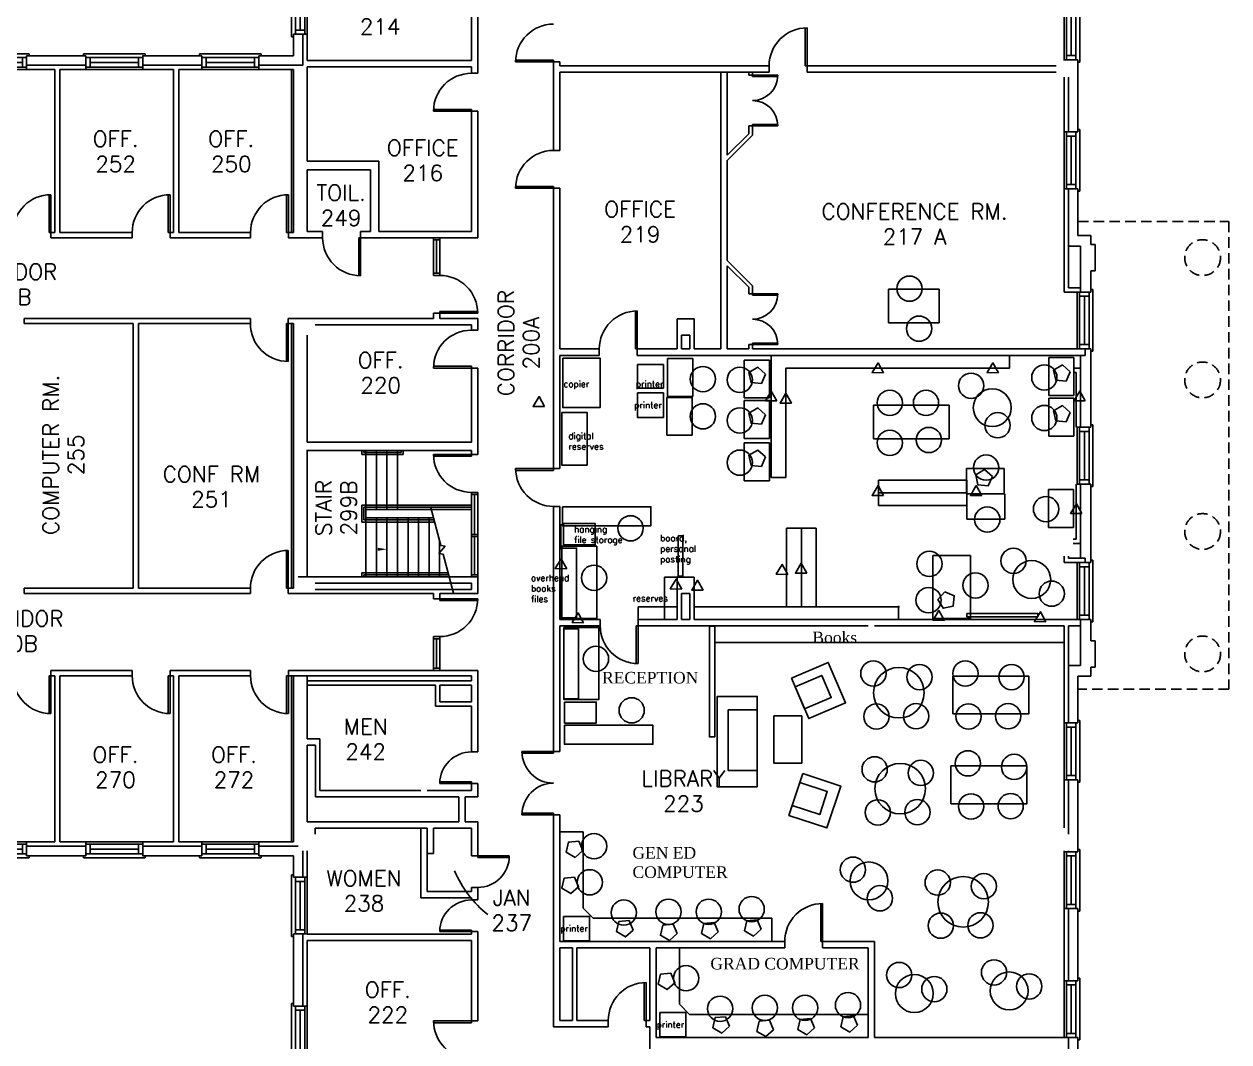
# Model space of a CAD drawing. Extents: x 481 to 2778, y 95 to 2621.
# Drawn here: x 1634 to 2778, y 801 to 1768 of the extents above; entities that cross this region are included whole.
import ezdxf
from ezdxf.enums import TextEntityAlignment as Align

# ---------------------------------------------------------------- set-up
doc = ezdxf.new("R2010")
doc.units = 0
doc.header["$LTSCALE"] = 40
doc.header["$MEASUREMENT"] = 0
doc.linetypes.add('HIDDEN', pattern=[0.375, 0.25, -0.125])
doc.layers.get('0').update_dxf_attribs({"linetype": 'CONTINUOUS'})
for name, color, linetype in [('A-AREA-IDEN', 3, 'CONTINUOUS'), ('A-CONC', 5, 'HIDDEN'), ('A-DOOR', 7, 'CONTINUOUS'), ('A-FLOR-STRS', 7, 'CONTINUOUS'), ('A-GLAZ', 5, 'CONTINUOUS'), ('A-STRS-RAIL', 7, 'CONTINUOUS'), ('A-WALL', 5, 'CONTINUOUS')]:
    doc.layers.add(name, color=color, linetype=linetype)
doc.styles.add('SIMPLEX', font='simplex', dxfattribs={"height": 23})

# ---------------------------------------------------------------- blocks, each defined once
blk = doc.blocks.new('Q')
at = {"layer": 'A-STRS-RAIL', "style": 'SIMPLEX'}
for tag, p in [('ROOM', (2.01, 4.02)), ('NUMBER', (2.01, -15.09))]:
    blk.add_attdef(tag, text='', height=12, dxfattribs=at).set_placement(p, align=Align.CENTER)
blk = doc.blocks.new('WDO')
at = {"layer": 'A-GLAZ'}
for p, q in [((2681.4, 408.1), (2681.4, 462.1)), ((2683.6, 408.1), (2683.6, 462.1)), ((2683.6, 458.1), (2692.6, 458.1)), ((2688.1, 412.1), (2688.1, 458.1)), ((2692.6, 408.1), (2692.6, 462.1)), ((2696.3, 464.4), (2694.4, 464.4)), ((2696.3, 405.8), (2696.3, 464.4)), ((2683.6, 412.1), (2692.6, 412.1)), ((2694.4, 405.8), (2696.3, 405.8))]:
    blk.add_line(p, q, dxfattribs=at)
at = {"layer": 'A-WALL'}
for p, q in [((2681.4, 462.1), (2694.4, 462.1)), ((2681.4, 408.1), (2694.4, 408.1))]:
    blk.add_line(p, q, dxfattribs=at)
blk = doc.blocks.new('AD03A', base_point=(6.133, 5.024))
for p, q in [((6.133, 6.024), (6.133, 5.024)), ((6.182, 5.024), (6.182, 6.022)), ((6.133, 5.024), (6.182, 5.024))]:
    blk.add_line(p, q)
blk.add_arc((6.133, 5.024), 1, 0, 90)
blk = doc.blocks.new('AD05A', base_point=(203.035, 424.492))
for p, q in [((203.035, 424.492), (203.084, 424.492)), ((203.035, 424.492), (203.035, 423.492)), ((203.084, 423.493), (203.084, 424.492))]:
    blk.add_line(p, q)
blk.add_arc((203.035, 424.492), 1, 270, 0)
blk = doc.blocks.new('AD04A', base_point=(489.664, 570.31))
for p, q in [((488.664, 571.31), (488.664, 570.31)), ((488.713, 570.31), (488.713, 571.309)), ((490.616, 570.31), (490.616, 571.309)), ((490.664, 571.31), (490.664, 570.31)), ((488.664, 570.31), (488.713, 570.31)), ((490.664, 570.31), (490.616, 570.31))]:
    blk.add_line(p, q)
for centre, start, end in [((488.664, 570.31), 0, 90), ((490.664, 570.31), 90, 180)]:
    blk.add_arc(centre, 1, start, end)
blk = doc.blocks.new('AD081', base_point=(976.415, 314.205))
for p, q in [((976.353, 314.849), (976.314, 314.205)), ((976.353, 314.849), (976.477, 313.561)), ((975.415, 314.205), (976.314, 314.205)), ((976.477, 313.561), (976.516, 314.205)), ((976.516, 314.205), (977.415, 314.205))]:
    blk.add_line(p, q)

msp = doc.modelspace()

# ---------------------------------------------------------------- linework, layer by layer
for p, q in [((2569.5, 1441.2), (2569.5, 1453.2)), ((2357.1, 1337.3), (2343.1, 1337.3)), ((2445, 1334.7), (2445, 1310.7)), ((2529, 1334.7), (2529, 1310.7)), ((2385.8, 1289.3), (2357.8, 1289.3)), ((2241.9, 1242.6), (2254.7, 1242.6)), ((2216.7, 1214.5), (2216.7, 1202.5)), ((2464.2, 1215.3), (2464.2, 1203.3)), ((2142.4, 1000.6), (2164.4, 1000.6)), ((2164.4, 928), (2174, 918.5)), ((2343.9, 918.5), (2343.9, 896.5)), ((2255.9, 836.8), (2265.5, 827.2))]:
    msp.add_line(p, q)
for points in [[(2145.1, 1450.7), (2180.6, 1450.7), (2180.6, 1403.7), (2145.1, 1403.7)], [(2216.1, 1444.5), (2240.8, 1444.5), (2240.8, 1422.2), (2216.1, 1422.2)], [(2337.7, 1435.5), (2330.4, 1442), (2321.9, 1437), (2324.1, 1427.4), (2333.8, 1426.5)], [(2449.8, 1436.7), (2444.6, 1446.2), (2439, 1436.9)], [(2559, 1436.7), (2553.8, 1446.2), (2548.2, 1436.9)], [(2627.1, 1437.8), (2619.7, 1444.3), (2611.3, 1439.3), (2613.4, 1429.7), (2623.2, 1428.8)], [(2348.5, 1410), (2343.2, 1419.4), (2337.7, 1410.2)], [(2641.5, 1410), (2636.2, 1419.4), (2630.7, 1410.2)], [(2127.9, 1404.7), (2122.6, 1414.1), (2117, 1404.8)], [(2216.1, 1417.6), (2240.8, 1417.6), (2240.8, 1394.4), (2216.1, 1394.4)], [(2362.4, 1407.8), (2357.2, 1417.3), (2351.6, 1408)], [(2144.4, 1399.1), (2168.3, 1399.1), (2168.3, 1349), (2144.4, 1349)], [(2337.7, 1396.9), (2330.4, 1403.4), (2321.9, 1398.4), (2324.1, 1388.9), (2333.8, 1387.9)], [(2627.1, 1399.2), (2619.7, 1405.7), (2611.3, 1400.7), (2613.4, 1391.2), (2623.2, 1390.2)], [(2337.7, 1356.8), (2330.4, 1363.3), (2321.9, 1358.4), (2324.1, 1348.8), (2333.8, 1347.8)], [(2553.2, 1338.4), (2545.9, 1344.9), (2537.4, 1339.9), (2539.5, 1330.4), (2549.3, 1329.4)], [(2449.8, 1320.1), (2444.6, 1329.6), (2439, 1320.3)], [(2543.2, 1320.1), (2537.9, 1329.6), (2532.4, 1320.3)], [(2144.9, 1309.5), (2228.9, 1309.5), (2228.9, 1291.5), (2144.9, 1291.5)], [(2638.3, 1303), (2633, 1312.4), (2627.5, 1303.2)], [(2145.9, 1293.5), (2176, 1293.5), (2176, 1273.4), (2145.9, 1273.4)], [(2254.7, 1281.9), (2259.3, 1281.9), (2259.3, 1243.4), (2254.7, 1243.4)], [(2144.4, 1271.9), (2177.5, 1271.9), (2177.5, 1203.3), (2144.4, 1203.3)], [(2144.4, 1270.3), (2158.3, 1270.3), (2158.3, 1204), (2144.4, 1204)], [(2148.9, 1250.6), (2143.7, 1260), (2138.1, 1250.8)], [(2358.9, 1245.2), (2353.6, 1254.7), (2348, 1245.4)], [(2376.9, 1246.3), (2371.7, 1255.8), (2366.1, 1246.5)], [(2258.2, 1231.3), (2252.9, 1240.8), (2247.3, 1231.5)], [(2278.5, 1230.3), (2273.2, 1239.7), (2267.7, 1230.4)], [(2508, 1228.8), (2501.5, 1221.5), (2506.5, 1213), (2516, 1215.1), (2517, 1224.9)], [(2165, 1199.2), (2159.7, 1208.7), (2154.2, 1199.4)], [(2507.7, 1201.4), (2502.5, 1210.8), (2496.9, 1201.6)], [(2529.1, 1208.1), (2596.4, 1208.1), (2596.4, 1204.8), (2529.1, 1204.8)], [(2604, 1200.3), (2598.8, 1209.8), (2593.2, 1200.5)], [(2146.2, 1194.9), (2179.4, 1194.9), (2179.4, 1126.3), (2146.2, 1126.3)], [(2146.2, 1193.4), (2160.1, 1193.4), (2160.1, 1127.1), (2146.2, 1127.1)], [(2284.5, 1196.2), (2289.6, 1196.2), (2289.6, 1090.9), (2284.5, 1090.9)], [(2362.4, 1146.7), (2378.8, 1108.3), (2413.8, 1123.2), (2397.3, 1161.6)], [(2365.9, 1138.5), (2374.9, 1117.4), (2400.2, 1128.2), (2391.2, 1149.3)], [(2515.7, 1112.6), (2587.7, 1112.6), (2587.7, 1148.6), (2515.7, 1148.6)], [(2146.9, 1123.9), (2177, 1123.9), (2177, 1103.9), (2146.9, 1103.9)], [(2329.9, 1043.3), (2329.9, 1129.3), (2291.9, 1129.3), (2291.9, 1043.3)], [(2329.9, 1058.9), (2329.9, 1116.7), (2302.4, 1116.7), (2302.4, 1058.9)], [(2345.7, 1110.8), (2372.1, 1110.8), (2372.1, 1065.8), (2345.7, 1065.8)], [(2146.8, 1101.9), (2230.8, 1101.9), (2230.8, 1083.9), (2146.8, 1083.9)], [(2373.1, 1056), (2360, 1016.3), (2396.1, 1004.4), (2409.2, 1044.1)], [(2513.9, 1027.2), (2585.9, 1027.2), (2585.9, 1063.2), (2513.9, 1063.2)], [(2370.3, 1047.5), (2363.1, 1025.7), (2389.2, 1017.1), (2396.4, 1038.9)], [(2164.3, 982.8), (2157, 976.3), (2148.5, 981.3), (2150.6, 990.9), (2160.4, 991.8)], [(2160.2, 948.5), (2152.8, 942), (2144.4, 947), (2146.5, 956.6), (2156.3, 957.5)], [(2145.9, 920.3), (2170.6, 920.3), (2170.6, 897.2), (2145.9, 897.2)], [(2212.1, 907.3), (2204.8, 900.8), (2196.3, 905.8), (2198.4, 915.3), (2208.2, 916.3)], [(2333.7, 908.1), (2326.3, 901.6), (2317.9, 906.6), (2320, 916.2), (2329.7, 917.1)], [(2253.8, 903.9), (2246.4, 897.4), (2238, 902.4), (2240.1, 911.9), (2249.9, 912.9)], [(2292.9, 905.6), (2285.5, 899.1), (2277.1, 904.1), (2279.2, 913.6), (2288.9, 914.6)], [(2251.7, 857.3), (2244.3, 850.8), (2235.9, 855.8), (2238, 865.3), (2247.8, 866.3)], [(2237.4, 829.1), (2262.1, 829.1), (2262.1, 806), (2237.4, 806)], [(2303.6, 816), (2296.3, 809.5), (2287.8, 814.5), (2289.9, 824.1), (2299.7, 825)], [(2425.2, 816.9), (2417.8, 810.4), (2409.4, 815.4), (2411.5, 824.9), (2421.2, 825.9)], [(2345.3, 812.6), (2337.9, 806.1), (2329.5, 811.1), (2331.6, 820.7), (2341.4, 821.6)], [(2384.4, 814.3), (2377, 807.8), (2368.6, 812.8), (2370.7, 822.4), (2380.4, 823.3)]]:
    msp.add_lwpolyline(points, close=True)
for centre, radius in [((2474.5, 1516.7), 12), ((2483.6, 1478.7), 12), ((2278.3, 1430.8), 12), ((2313.3, 1430), 12), ((2602.6, 1432.3), 12), ((2533, 1424.5), 12), ((2455.8, 1408.2), 12), ((2490.2, 1408.2), 12), ((2553.1, 1403.6), 18), ((2278.3, 1395.4), 12), ((2313.3, 1391.5), 12), ((2558.2, 1386.9), 12), ((2602.6, 1393.8), 12), ((2492.9, 1372.9), 12), ((2455.8, 1370.2), 12), ((2313.3, 1351.4), 12), ((2547.3, 1346.7), 12), ((2604.2, 1307.3), 12), ((2548.4, 1297.4), 12), ((2209.6, 1289), 12), ((2493.4, 1255.2), 12), ((2573.3, 1258.1), 12), ((2174.9, 1242), 12), ((2590.6, 1240.4), 18), ((2537.2, 1234.8), 12), ((2609.6, 1226.9), 12), ((2492.6, 1220.7), 12), ((2176.7, 1165), 12), ((2440.2, 1151.1), 12), ((2464.4, 1132.8), 24), ((2484, 1147.7), 12), ((2527.6, 1151.1), 12), ((2571.4, 1147.7), 12), ((2210.6, 1116.1), 12), ((2443.1, 1110.2), 12), ((2480.8, 1110.5), 12), ((2530.6, 1110.2), 12), ((2568.2, 1110.5), 12), ((2530, 1065.7), 12), ((2441.4, 1060), 12), ((2465.7, 1041.7), 24), ((2485.2, 1056.6), 12), ((2573.9, 1062.3), 12), ((2444.4, 1019.1), 12), ((2482, 1019.4), 12), ((2533, 1024.8), 12), ((2570.6, 1025.1), 12), ((2174.9, 987), 12), ((2420.8, 964.7), 12), ((2170.8, 952.7), 12), ((2436, 954), 18), ((2501.3, 952.4), 12), ((2525.5, 934.1), 24), ((2545.1, 949), 12), ((2324.6, 927.2), 12), ((2446.4, 937.5), 12), ((2203.1, 923.9), 12), ((2245.6, 924.7), 12), ((2283.8, 924.7), 12), ((2504.2, 911.5), 12), ((2541.9, 911.8), 12), ((2262.3, 861.5), 12), ((2464.7, 864.6), 12), ((2554.8, 867.1), 12), ((2479.1, 847), 18), ((2498.1, 851.2), 12), ((2569.2, 849.5), 18), ((2588.2, 853.8), 12), ((2416.1, 836), 12), ((2294.6, 832.6), 12), ((2337.1, 833.4), 12), ((2375.3, 833.4), 12)]:
    msp.add_circle(centre, radius)
at = {"layer": 'A-AREA-IDEN'}
msp.add_arc((2140.1, 1005.1), 106.2, 202.9762, 231.5169, dxfattribs=at)
at = {"layer": 'A-CONC', "linetype": 'HIDDEN'}
for p, q in [((2634.4, 1580.5), (2777.9, 1580.5)), ((2777.9, 1580.5), (2777.9, 1136.3)), ((2777.9, 1136.3), (2634.4, 1136.3))]:
    msp.add_line(p, q, dxfattribs=at)
for centre in [(2752.9, 1546.2), (2752.9, 1430), (2752.9, 1286), (2752.9, 1169.7)]:
    msp.add_circle(centre, 17, dxfattribs=at)
at = {"layer": 'A-DOOR', "color": 7}
for p, q in [((2022.4, 1529.3), (2022.4, 1565)), ((2028.4, 1529.3), (2028.4, 1565)), ((2022.4, 1186.1), (2022.4, 1154)), ((2028.4, 1186.1), (2028.4, 1154))]:
    msp.add_line(p, q, dxfattribs=at)
at = {"layer": 'A-DOOR'}
for p, q in [((2022.4, 1563), (2028.4, 1563)), ((2025.4, 1531.3), (2025.4, 1563)), ((2028.4, 1531.3), (2022.4, 1531.3)), ((2028.4, 1529.3), (2022.4, 1529.3)), ((2058.4, 1323.2), (2058.4, 1243)), ((2058.4, 1323.2), (2064.4, 1323.2)), ((2058.4, 1321.2), (2064.4, 1321.2)), ((2061.4, 1321.2), (2061.4, 1283.1)), ((2064.4, 1323.2), (2064.4, 1243)), ((2058.4, 1283.1), (2064.4, 1283.1)), ((2058.4, 1281.1), (2064.4, 1281.1)), ((2061.4, 1281.1), (2061.4, 1244.9)), ((2058.4, 1244.9), (2064.4, 1244.9)), ((2028.4, 1186.1), (2022.4, 1186.1)), ((2028.4, 1184.1), (2022.4, 1184.1)), ((2025.4, 1184.1), (2025.4, 1156)), ((2022.4, 1156), (2028.4, 1156))]:
    msp.add_line(p, q, dxfattribs=at)
at = {"layer": 'A-FLOR-STRS'}
for p, q in [((1958.2, 1363), (1958.2, 1243)), ((1968.2, 1363), (1968.2, 1307)), ((1978.2, 1363), (1978.2, 1307)), ((1988.2, 1363), (1988.2, 1307)), ((1968.2, 1299), (1968.2, 1243)), ((1978.2, 1299), (1978.2, 1243)), ((1988.2, 1299), (1988.2, 1243)), ((1998.2, 1299), (1998.2, 1243)), ((2008.2, 1299), (2008.2, 1243)), ((2018.2, 1299), (2018.2, 1243)), ((2028.2, 1276.4), (2028.2, 1243))]:
    msp.add_line(p, q, dxfattribs=at)
msp.add_solid([(1969.3, 1270.6), (1969.3, 1267.6), (1978.3, 1269.1)], dxfattribs=at)
at = {"layer": 'A-STRS-RAIL'}
for p, q in [((1954.2, 1363), (1954.2, 1359.1)), ((1956.2, 1363), (1956.2, 1361.1)), ((1991.7, 1363), (1991.7, 1361.1)), ((1993.7, 1363), (1993.7, 1359.1)), ((1993.7, 1359.1), (1954.2, 1359.1)), ((1991.7, 1361.1), (1956.2, 1361.1)), ((2058.4, 1311), (1954.2, 1311)), ((1954.2, 1311), (1954.2, 1295)), ((2058.4, 1309), (1956.2, 1309)), ((1956.2, 1309), (1956.2, 1297)), ((2058.4, 1307), (1958.2, 1307)), ((2023.2, 1295), (1954.2, 1295)), ((2022.7, 1297), (1956.2, 1297)), ((2022.2, 1299), (1958.2, 1299)), ((2036.1, 1246.8), (1954.2, 1246.8)), ((1954.2, 1246.8), (1954.2, 1243)), ((2036.7, 1244.8), (1956.2, 1244.8)), ((1956.2, 1244.8), (1956.2, 1243))]:
    msp.add_line(p, q, dxfattribs=at)
at = {"layer": 'A-WALL'}
for p, q in [((2058.4, 1733.5), (2058.4, 1802.6)), ((2064.4, 1721.3), (2064.4, 1802.6)), ((1889.4, 1738), (1889.4, 1758.4)), ((1898.4, 1729), (1898.4, 1758.4)), ((1902.4, 1733.5), (1902.4, 1758.4)), ((1692.1, 1738), (1635.9, 1738)), ((1692.1, 1729), (1635.9, 1729)), ((1802.4, 1738), (1746.1, 1738)), ((1802.4, 1729), (1746.1, 1729)), ((1889.4, 1738), (1856.4, 1738)), ((1898.4, 1729), (1856.4, 1729)), ((1902.4, 1733.5), (2058.4, 1733.5)), ((2136.4, 1648.1), (2136.4, 1732.1)), ((2136.4, 1732.1), (2142.4, 1732.1)), ((2142.4, 1728.5), (2142.4, 1732.1)), ((2341.2, 1728.5), (2142.4, 1728.5)), ((2341.2, 1728.5), (2341.2, 1722.5)), ((2613.9, 1728.5), (2377.2, 1728.5)), ((2377.2, 1728.5), (2377.2, 1722.5)), ((2621.4, 1733.5), (2621.4, 1734.2)), ((2625.4, 1733.5), (2625.4, 1734.2)), ((2634.4, 1665.7), (2634.4, 1734.2)), ((1662.6, 1725), (1635.9, 1725)), ((1662.6, 1725), (1662.6, 1570)), ((1667.6, 1725), (1667.6, 1570)), ((1692.1, 1725), (1667.6, 1725)), ((1775.4, 1725), (1746.7, 1725)), ((1775.4, 1725), (1775.4, 1570)), ((1780.4, 1725), (1780.4, 1570)), ((1802.4, 1725), (1780.4, 1725)), ((1889.4, 1725), (1856.4, 1725)), ((1887.4, 1570), (1887.4, 1725)), ((1889.4, 1570), (1889.4, 1725)), ((1902.4, 1727.5), (2058.4, 1727.5)), ((1902.4, 1637.7), (1902.4, 1727.5)), ((2058.4, 1721.3), (2058.4, 1727.5)), ((2058.4, 1721.3), (2064.4, 1721.3)), ((2142.4, 1648.1), (2142.4, 1722.5)), ((2341.2, 1722.5), (2142.4, 1722.5)), ((2295.4, 1459.5), (2295.4, 1722.5)), ((2301.4, 1643.4), (2301.4, 1722.5)), ((2321.9, 1722.5), (2301.4, 1722.5)), ((2321.9, 1719.4), (2321.9, 1722.5)), ((2325.4, 1719.4), (2321.9, 1719.4)), ((2341.2, 1722.5), (2325.4, 1722.5)), ((2325.4, 1719.4), (2325.4, 1722.5)), ((2613.9, 1722.5), (2377.2, 1722.5)), ((2621.4, 1665.7), (2621.4, 1717.5)), ((2625.4, 1665.7), (2625.4, 1717.5)), ((2058.4, 1571), (2058.4, 1685.3)), ((2058.4, 1685.3), (2064.4, 1685.3)), ((2064.4, 1565), (2064.4, 1685.3)), ((2325.4, 1671.4), (2321.9, 1671.4)), ((2321.9, 1663.9), (2321.9, 1671.4)), ((2325.4, 1662.5), (2325.4, 1671.4)), ((2321.9, 1663.9), (2301.4, 1643.4)), ((2325.4, 1662.5), (2301.4, 1638.5)), ((2136.4, 1648.1), (2142.4, 1648.1)), ((1970.4, 1637.7), (1902.4, 1637.7)), ((1970.4, 1571), (1970.4, 1637.7)), ((2301.4, 1543.5), (2301.4, 1638.5)), ((1962.4, 1629.7), (1902.4, 1629.7)), ((1902.4, 1571), (1902.4, 1629.7)), ((1962.4, 1571), (1962.4, 1629.7)), ((2136.4, 1345.8), (2136.4, 1612.1)), ((2136.4, 1612.1), (2142.4, 1612.1)), ((2142.4, 1459.5), (2142.4, 1612.1)), ((2621.4, 1513.5), (2621.4, 1611.7)), ((2625.4, 1517.5), (2625.4, 1611.7)), ((2634.4, 1567.2), (2634.4, 1611.7)), ((1662.6, 1570), (1659, 1570)), ((1659, 1570), (1659, 1565)), ((1736.2, 1570), (1667.6, 1570)), ((1736.2, 1570), (1736.2, 1565)), ((1775.4, 1570), (1772.2, 1570)), ((1772.2, 1570), (1772.2, 1565)), ((1848.6, 1570), (1780.4, 1570)), ((1848.6, 1570), (1848.6, 1565)), ((1889.4, 1570), (1884.6, 1570)), ((1884.6, 1570), (1884.6, 1565)), ((1902.4, 1571), (1917.1, 1571)), ((1917.1, 1565), (1917.1, 1571)), ((1953.1, 1565), (1953.1, 1571)), ((1953.1, 1571), (1962.4, 1571)), ((1970.4, 1571), (2058.4, 1571)), ((1736.2, 1565), (1659, 1565)), ((1848.6, 1565), (1772.2, 1565)), ((1889.4, 1565), (1884.6, 1565)), ((1889.4, 1565), (1917.1, 1565)), ((1953.1, 1565), (2064.4, 1565)), ((2625.4, 1557.2), (2636.9, 1557.2)), ((2634.4, 1567.2), (2646.9, 1567.2)), ((2636.9, 1513.5), (2636.9, 1557.2)), ((2646.9, 1558.7), (2646.9, 1567.2)), ((2646.9, 1558.7), (2650.9, 1558.7)), ((2650.9, 1533.7), (2650.9, 1558.7)), ((2325.4, 1519.5), (2301.4, 1543.5)), ((2321.9, 1518), (2301.4, 1538.5)), ((2301.4, 1459.5), (2301.4, 1538.5)), ((2646.9, 1513.5), (2646.9, 1533.7)), ((2646.9, 1533.7), (2650.9, 1533.7)), ((2321.9, 1511.7), (2321.9, 1518)), ((2325.4, 1511.7), (2321.9, 1511.7)), ((2325.4, 1511.7), (2325.4, 1519.5)), ((2454.6, 1516.2), (2454.6, 1484.2)), ((2454.6, 1516.2), (2502.6, 1516.2)), ((2502.6, 1516.2), (2502.6, 1484.2)), ((2633.9, 1513.5), (2621.4, 1513.5)), ((2636.9, 1517.5), (2625.4, 1517.5)), ((1633.5, 1488.5), (1848.5, 1488.5)), ((1633.5, 1483.5), (1633.5, 1488.5)), ((1848.5, 1483.5), (1848.5, 1488.5)), ((1884.5, 1488.5), (2022.4, 1488.5)), ((1884.5, 1483.5), (1884.5, 1488.5)), ((2028.4, 1493.3), (2022.4, 1493.3)), ((2022.4, 1488.5), (2022.4, 1493.3)), ((2028.4, 1488.5), (2028.4, 1493.3)), ((2028.4, 1488.5), (2064.4, 1488.5)), ((2064.4, 1477.3), (2064.4, 1488.5)), ((2253.9, 1488.1), (2253.9, 1459.5)), ((2253.9, 1488.1), (2269.9, 1488.1)), ((2269.9, 1459.5), (2269.9, 1488.1)), ((1633.5, 1483.5), (1737.1, 1483.5)), ((1737.1, 1232), (1737.1, 1483.5)), ((1742.1, 1232), (1742.1, 1483.5)), ((1742.1, 1483.5), (1848.5, 1483.5)), ((1884.5, 1483.5), (1889.4, 1483.5)), ((1887.4, 1232), (1887.4, 1483.5)), ((1889.4, 1232), (1889.4, 1483.5)), ((1909.9, 1482.5), (2058.4, 1482.5)), ((2058.4, 1477.3), (2058.4, 1482.5)), ((2058.4, 1477.3), (2064.4, 1477.3)), ((2454.6, 1484.2), (2502.6, 1484.2)), ((1902.4, 1371), (1902.4, 1472.5)), ((2257.9, 1472.5), (2257.9, 1459.5)), ((2257.9, 1472.5), (2265.9, 1472.5)), ((2265.9, 1459.5), (2265.9, 1472.5)), ((2179.9, 1459.5), (2142.4, 1459.5)), ((2179.9, 1459.5), (2179.9, 1453.2)), ((2253.9, 1459.5), (2215.9, 1459.5)), ((2215.9, 1459.5), (2215.9, 1453.2)), ((2265.9, 1459.5), (2257.9, 1459.5)), ((2295.4, 1459.5), (2269.9, 1459.5)), ((2321.9, 1459.5), (2301.4, 1459.5)), ((2325.4, 1463.7), (2321.9, 1463.7)), ((2321.9, 1459.5), (2321.9, 1463.7)), ((2325.4, 1459.5), (2325.4, 1463.7)), ((2646.9, 1459.5), (2325.4, 1459.5)), ((2641.3, 1459.5), (2641.3, 1453.2)), ((2646.9, 1385), (2646.9, 1459.5)), ((2142.4, 1345.8), (2142.4, 1453.2)), ((2179.9, 1453.2), (2142.4, 1453.2)), ((2641.3, 1453.2), (2215.9, 1453.2)), ((2244.8, 1450.4), (2244.8, 1414.4)), ((2244.8, 1450.4), (2268.8, 1450.4)), ((2268.8, 1450.4), (2268.8, 1414.4)), ((2317.4, 1448.9), (2317.4, 1412.9)), ((2317.4, 1448.9), (2317.4, 1412.9)), ((2317.4, 1448.9), (2341.4, 1448.9)), ((2341.4, 1448.9), (2341.4, 1412.9)), ((2343.1, 1337.3), (2343.1, 1453.2)), ((2606.7, 1451.2), (2606.7, 1415.2)), ((2606.7, 1451.2), (2606.7, 1415.2)), ((2630.7, 1451.2), (2606.7, 1451.2)), ((2630.7, 1451.2), (2630.7, 1415.2)), ((2636.9, 1385), (2636.9, 1453.2)), ((2058.4, 1371), (2058.4, 1441.3)), ((2058.4, 1441.3), (2064.4, 1441.3)), ((2064.4, 1371), (2064.4, 1441.3)), ((2569.5, 1441.2), (2357.1, 1441.2)), ((2357.1, 1337.3), (2357.1, 1441.2)), ((2630.1, 1441.2), (2636.9, 1441.2)), ((2630.1, 1437.2), (2632.9, 1437.2)), ((2632.9, 1385), (2632.9, 1437.2)), ((2244, 1413.4), (2268, 1413.4)), ((2244, 1413.4), (2244, 1377.4)), ((2244.8, 1414.4), (2268.8, 1414.4)), ((2268, 1413.4), (2268, 1377.4)), ((2341.4, 1412.9), (2317.4, 1412.9)), ((2317.4, 1410.3), (2317.4, 1374.3)), ((2341.4, 1410.3), (2317.4, 1410.3)), ((2341.4, 1410.3), (2341.4, 1374.3)), ((2630.7, 1415.2), (2606.7, 1415.2)), ((2630.7, 1412.6), (2606.7, 1412.6)), ((2606.7, 1412.6), (2606.7, 1376.6)), ((2630.7, 1412.6), (2630.7, 1376.6)), ((2440.3, 1406), (2512.3, 1406)), ((2440.3, 1406), (2440.3, 1374)), ((2512.3, 1406), (2512.3, 1374)), ((2268, 1377.4), (2244, 1377.4)), ((2341.4, 1374.3), (2317.4, 1374.3)), ((2440.3, 1374), (2512.3, 1374)), ((2630.7, 1376.6), (2606.7, 1376.6)), ((1901.9, 1363), (2058.4, 1363)), ((1902.4, 1371), (2058.4, 1371)), ((1902.4, 1243), (1902.4, 1363)), ((2058.4, 1363), (2058.4, 1359.2)), ((2064.4, 1371), (2064.4, 1359.2)), ((2341.4, 1370.2), (2317.4, 1370.2)), ((2317.4, 1370.2), (2317.4, 1334.2)), ((2341.4, 1370.2), (2341.4, 1334.2)), ((2058.4, 1359.2), (2064.4, 1359.2)), ((2136.4, 1345.8), (2142.4, 1345.8)), ((2564.5, 1345.8), (2528.5, 1345.8)), ((2528.5, 1321.8), (2528.5, 1345.8)), ((2564.5, 1321.8), (2564.5, 1345.8)), ((2341.4, 1334.2), (2317.4, 1334.2)), ((2445, 1334.7), (2529, 1334.7)), ((2632.9, 1278.7), (2632.9, 1331)), ((2636.9, 1260.5), (2636.9, 1331)), ((2646.9, 1256.5), (2646.9, 1331)), ((2445, 1322.7), (2529, 1322.7)), ((2564.5, 1321.8), (2528.5, 1321.8)), ((2565.1, 1321.8), (2529.1, 1321.8)), ((2529.1, 1321.8), (2529.1, 1297.8)), ((2565.1, 1321.8), (2565.1, 1297.8)), ((2606.4, 1325.9), (2606.4, 1289.9)), ((2630.4, 1325.9), (2606.4, 1325.9)), ((2630.4, 1325.9), (2630.4, 1289.9)), ((2136.4, 1076.9), (2136.4, 1309.8)), ((2136.4, 1309.8), (2142.4, 1309.8)), ((2142.4, 1202.5), (2142.4, 1309.8)), ((2445, 1310.7), (2529, 1310.7)), ((2565.1, 1297.8), (2529.1, 1297.8)), ((2143.4, 1292.8), (2143.4, 1268.8)), ((2357.8, 1214.5), (2357.8, 1289.3)), ((2371.8, 1214.5), (2371.8, 1289.3)), ((2385.8, 1214.5), (2385.8, 1289.3)), ((2630.4, 1289.9), (2606.4, 1289.9)), ((2630.1, 1278.7), (2632.9, 1278.7)), ((2630.1, 1274.7), (2636.9, 1274.7)), ((2496.6, 1263.2), (2496.6, 1203.2)), ((2532.6, 1263.2), (2496.6, 1263.2)), ((2532.6, 1263.2), (2532.6, 1203.2)), ((2621.4, 1256.5), (2621.4, 1262.7)), ((2625.4, 1260.5), (2625.4, 1262.7)), ((2641.3, 1260.5), (2625.4, 1260.5)), ((2641.3, 1256.5), (2641.3, 1260.5)), ((2633.9, 1256.5), (2621.4, 1256.5)), ((1893.9, 1243), (2064.4, 1243)), ((1909.9, 1237), (2058.4, 1237)), ((2058.4, 1237), (2058.4, 1231)), ((2064.4, 1243), (2064.4, 1227)), ((2143.2, 1243.2), (2143.2, 1203.2)), ((2241.9, 1242.6), (2241.9, 1202.5)), ((2253.9, 1242.6), (2253.9, 1202.5)), ((2253.9, 1242.6), (2269.9, 1242.6)), ((2269.9, 1202.5), (2269.9, 1242.6)), ((1633.5, 1232), (1737.1, 1232)), ((1633.5, 1232), (1633.5, 1227)), ((1633.5, 1227), (1848.5, 1227)), ((1742.1, 1232), (1848.5, 1232)), ((1848.5, 1232), (1848.5, 1227)), ((1884.5, 1232), (1889.4, 1232)), ((1884.5, 1232), (1884.5, 1227)), ((1884.5, 1227), (2022.4, 1227)), ((1909.9, 1231), (2058.4, 1231)), ((2022.4, 1227), (2022.4, 1222.1)), ((2028.4, 1227), (2064.4, 1227)), ((2028.4, 1227), (2028.4, 1222.1)), ((2257.9, 1227), (2257.9, 1202.5)), ((2257.9, 1227), (2265.9, 1227)), ((2265.9, 1202.5), (2265.9, 1227)), ((2028.4, 1222.1), (2022.4, 1222.1)), ((2253.9, 1214.5), (2216.7, 1214.5)), ((2464.9, 1214.5), (2269.9, 1214.5)), ((2180.7, 1202.5), (2142.4, 1202.5)), ((2173.2, 1203.2), (2143.2, 1203.2)), ((2180.7, 1196.5), (2180.7, 1202.5)), ((2253.9, 1202.5), (2216.7, 1202.5)), ((2216.7, 1196.5), (2216.7, 1202.5)), ((2265.9, 1202.5), (2257.9, 1202.5)), ((2633.9, 1202.5), (2269.9, 1202.5)), ((2532.6, 1203.2), (2496.6, 1203.2)), ((2636.9, 1202.5), (2636.9, 1158.7)), ((2646.9, 1202.5), (2646.9, 1182.2)), ((2142.4, 1076.9), (2142.4, 1196.5)), ((2180.7, 1196.5), (2142.4, 1196.5)), ((2435.4, 1196.5), (2216.7, 1196.5)), ((2621.4, 1196.5), (2441.4, 1196.5)), ((2621.4, 1196.5), (2621.4, 1104.2)), ((2625.4, 1196.5), (2625.4, 1104.2)), ((2636.9, 1196.5), (2625.4, 1196.5)), ((2621.4, 1180.5), (2289.6, 1180.5)), ((2646.9, 1182.2), (2650.9, 1182.2)), ((2650.9, 1182.2), (2650.9, 1157.2)), ((2625.4, 1158.7), (2636.9, 1158.7)), ((2646.9, 1157.2), (2646.9, 1148.7)), ((2646.9, 1157.2), (2650.9, 1157.2)), ((1736.2, 1154), (1659, 1154)), ((1659, 1149), (1659, 1154)), ((1662.6, 1149), (1659, 1149)), ((1662.6, 991), (1662.6, 1149)), ((1736.2, 1149), (1667.6, 1149)), ((1667.6, 991), (1667.6, 1149)), ((1736.2, 1149), (1736.2, 1154)), ((1848.6, 1154), (1772.2, 1154)), ((1772.2, 1149), (1772.2, 1154)), ((1775.4, 1149), (1772.2, 1149)), ((1775.4, 991), (1775.4, 1149)), ((1780.4, 991), (1780.4, 1149)), ((1848.6, 1149), (1780.4, 1149)), ((1848.6, 1149), (1848.6, 1154)), ((2064.5, 1154), (1884.6, 1154)), ((1884.6, 1149), (1884.6, 1154)), ((2058.4, 1149), (1884.6, 1149)), ((1887.4, 991), (1887.4, 1149)), ((1889.4, 991), (1889.4, 1149)), ((1902.4, 1089), (1902.4, 1149)), ((2058.4, 1149), (2058.4, 1144)), ((2064.4, 1154), (2064.4, 1076.6)), ((2634.4, 1148.7), (2646.9, 1148.7)), ((2634.4, 1148.7), (2634.4, 1104.2)), ((2058.4, 1144), (1902.4, 1144)), ((2024.4, 1140), (1902.4, 1140)), ((2024.4, 1140), (2024.4, 1120)), ((2028.4, 1140), (2028.4, 1124)), ((2058.4, 1140), (2028.4, 1140)), ((2058.4, 1140), (2058.4, 1124)), ((2058.4, 1124), (2028.4, 1124)), ((2058.4, 1120), (2024.4, 1120)), ((2058.4, 1120), (2058.4, 1076.6)), ((1914.4, 1089), (1902.4, 1089)), ((1914.4, 1040), (1914.4, 1089)), ((1902.4, 1010), (1902.4, 1083)), ((1910.4, 1083), (1902.4, 1083)), ((1910.4, 1034), (1910.4, 1083)), ((2058.4, 1076.6), (2064.4, 1076.6)), ((2136.4, 1076.9), (2142.4, 1076.9)), ((2058.4, 1046.6), (2058.4, 1040)), ((2058.4, 1046.6), (2064.4, 1046.6)), ((2064.4, 1046.6), (2064.4, 1034)), ((2621.4, 1050.2), (2621.4, 1004.5)), ((2625.4, 1050.2), (2625.4, 998.5)), ((2634.4, 1050.2), (2634.4, 981.7)), ((2046.4, 1034), (1910.4, 1034)), ((2010.4, 1040), (1914.4, 1040)), ((2058.4, 1040), (2016.4, 1040)), ((2046.4, 1034), (2046.4, 1010)), ((2052.4, 1034), (2052.4, 1010)), ((2064.4, 1034), (2052.4, 1034)), ((2046.4, 1010), (1902.4, 1010)), ((2064.4, 1010), (2052.4, 1010)), ((2064.4, 1010), (2064.4, 977.8)), ((2136.4, 815.5), (2136.4, 1016.9)), ((2136.4, 1016.9), (2142.4, 1016.9)), ((2142.4, 896.5), (2142.4, 1016.9)), ((2016.4, 1004), (1909.9, 1004)), ((1909.9, 998.5), (1909.9, 1004)), ((2010.4, 938), (2010.4, 1004)), ((2016.4, 944), (2016.4, 1004)), ((2058.4, 1004), (2022.4, 1004)), ((2022.4, 980), (2022.4, 1004)), ((2058.4, 1004), (2058.4, 977.8)), ((2164.4, 1000.6), (2164.4, 928)), ((1662.6, 991), (1635.9, 991)), ((1692.1, 987), (1635.9, 987)), ((1692.1, 991), (1667.6, 991)), ((1775.4, 991), (1746.1, 991)), ((1802.4, 987), (1746.1, 987)), ((1802.4, 991), (1780.4, 991)), ((1889.4, 991), (1856.4, 991)), ((1893.9, 987), (1856.4, 987)), ((1692.1, 978), (1635.9, 978)), ((1802.4, 978), (1746.1, 978)), ((1889.4, 978), (1856.4, 978)), ((1889.4, 978), (1889.4, 957.5)), ((1898.4, 982.5), (1898.4, 957.5)), ((1902.4, 982.5), (1902.4, 957.5)), ((2022.4, 980), (2016.4, 980)), ((2064.4, 977.8), (2058.4, 977.8)), ((2621.4, 982.5), (2621.4, 981.7)), ((2625.4, 982.5), (2625.4, 981.7)), ((2058.4, 944), (2016.4, 944)), ((2064.4, 947.8), (2058.4, 947.8)), ((2058.4, 947.8), (2058.4, 944)), ((2064.4, 947.8), (2064.4, 935.9)), ((2058.4, 938), (2010.4, 938)), ((2058.4, 938), (2058.4, 935.9)), ((2058.4, 935.9), (2064.4, 935.9)), ((2621.4, 927.7), (2621.4, 859.2)), ((2625.4, 927.7), (2625.4, 859.2)), ((2634.4, 927.7), (2634.4, 859.2)), ((2343.9, 918.5), (2174, 918.5)), ((2058.4, 905.9), (2058.4, 903.5)), ((2058.4, 905.9), (2064.4, 905.9)), ((2064.4, 905.9), (2064.4, 821.1)), ((1889.4, 903.5), (1889.4, 835)), ((1898.4, 903.5), (1898.4, 835)), ((1902.4, 903.5), (2058.4, 903.5)), ((1902.4, 897.5), (2058.4, 897.5)), ((1902.4, 897.5), (1902.4, 835)), ((2058.4, 897.5), (2058.4, 821.1)), ((2356, 896.5), (2142.4, 896.5)), ((2356, 896.5), (2356, 890.5)), ((2441.4, 896.5), (2392, 896.5)), ((2392, 896.5), (2392, 890.5)), ((2441.4, 896.5), (2441.4, 805.2)), ((2142.4, 821.5), (2142.4, 890.5)), ((2154.4, 890.5), (2142.4, 890.5)), ((2154.4, 890.5), (2154.4, 821.5)), ((2227.9, 890.5), (2158.4, 890.5)), ((2158.4, 890.5), (2158.4, 821.5)), ((2227.9, 890.5), (2227.9, 821.5)), ((2356, 890.5), (2233.9, 890.5)), ((2233.9, 890.5), (2233.9, 805.2)), ((2255.9, 890.5), (2255.9, 836.8)), ((2435.4, 890.5), (2392, 890.5)), ((2435.4, 890.5), (2435.4, 805.2)), ((2435.4, 827.2), (2265.5, 827.2)), ((2058.4, 821.1), (2064.4, 821.1)), ((2136.4, 815.5), (2188.4, 815.5)), ((2142.4, 821.5), (2154.4, 821.5)), ((2158.4, 821.5), (2188.4, 821.5)), ((2188.4, 821.5), (2188.4, 815.5)), ((2224.4, 821.5), (2227.9, 821.5)), ((2224.4, 821.5), (2224.4, 815.5)), ((2224.4, 815.5), (2227.9, 815.5)), ((2227.9, 815.5), (2227.9, 793.5)), ((2435.4, 805.2), (2233.9, 805.2)), ((2621.4, 805.2), (2441.4, 805.2)), ((2625.4, 805.2), (2625.4, 753.5)), ((2634.4, 805.2), (2634.4, 736.7))]:
    msp.add_line(p, q, dxfattribs=at)

# ---------------------------------------------------------------- block references
at = {"layer": 'A-AREA-IDEN', "xscale": 1.25, "yscale": 1.25, "zscale": 1.25}
for p, values in [((1969.2, 1777), {'ROOM': 'OFF.', 'NUMBER': '214'}), ((1718, 1646.5), {'ROOM': 'OFF.', 'NUMBER': '252'}), ((1827.8, 1646.5), {'ROOM': 'OFF.', 'NUMBER': '250'}), ((2009.7, 1638), {'ROOM': 'OFFICE', 'NUMBER': '216'}), ((1932.1, 1595.3), {'ROOM': 'TOIL.', 'NUMBER': '249'}), ((2216.1, 1579.7), {'ROOM': 'OFFICE', 'NUMBER': '219'}), ((2476.8, 1577.5), {'ROOM': 'CONFERENCE RM.', 'NUMBER': '217 A'}), ((1612.1, 1520.2), {'ROOM': 'CORRIDOR', 'NUMBER': '200B'}), ((1969.7, 1436.2), {'ROOM': 'OFF.', 'NUMBER': '220'}), ((1809, 1327.9), {'ROOM': 'CONF RM', 'NUMBER': '251'}), ((1618, 1190.8), {'ROOM': 'CORRIDOR', 'NUMBER': '200B'}), ((1955.5, 1088.1), {'ROOM': 'MEN', 'NUMBER': '242'}), ((1717.8, 1061.4), {'ROOM': 'OFF.', 'NUMBER': '270'}), ((1830.4, 1061.4), {'ROOM': 'OFF.', 'NUMBER': '272'}), ((2257.3, 1038.8), {'ROOM': 'LIBRARY', 'NUMBER': '223'}), ((1953.9, 944), {'ROOM': 'WOMEN', 'NUMBER': '238'}), ((2094.2, 925.5), {'ROOM': 'JAN', 'NUMBER': '237'}), ((1976.5, 838.1), {'ROOM': 'OFF.', 'NUMBER': '222'})]:
    msp.add_blockref('Q', p, dxfattribs=at).add_auto_attribs(values)
at = {"layer": 'A-AREA-IDEN', "xscale": 1.25, "yscale": 1.25, "zscale": 1.25, "rotation": 90}
for p, values in [((2103.8, 1462.5), {'ROOM': 'CORRIDOR', 'NUMBER': '200A'}), ((1671.4, 1356.3), {'ROOM': 'COMPUTER RM.', 'NUMBER': '255'}), ((1930.5, 1305.8), {'ROOM': 'STAIR', 'NUMBER': '299B'})]:
    msp.add_blockref('Q', p, dxfattribs=at).add_auto_attribs(values)
at = {"layer": 'A-DOOR', "zscale": 0.01}
for name, p, xscale, yscale, rotation in [('AD03A', (2136.4, 1732.1), 36, 36, 90), ('AD05A', (2377.2, 1728.5), 36, 36, 180), ('AD03A', (2058.4, 1685.3), 36, 36, 90), ('AD04A', (2325.4, 1695.4), 24, 24, 270.0000000000011), ('AD03A', (2136.4, 1612.1), 36, 36, 90), ('AD03A', (1953.1, 1565), 36, 36, 180.0000000000004), ('AD05A', (2028.4, 1493.3), 36, 36, 90.00000000000037), ('AD04A', (2325.4, 1487.7), 24, 24, 269.9999999999989), ('AD05A', (2215.9, 1459.5), 36, 36, 180), ('AD03A', (1884.5, 1483.5), 36, 36, 180), ('AD03A', (2058.4, 1441.3), 36, 36, 90), ('AD03A', (2058.4, 1359.2), -36, 36, 90), ('AD05A', (2136.4, 1345.8), 36, 36, 270), ('AD05A', (2028.4, 1222.1), -36, 36, 89.99999999999964), ('AD03A', (2216.7, 1196.5), 36, 36, 180), ('AD03A', (1659, 1149), 36, 36, 180), ('AD03A', (1772.2, 1149), 36, 36, 180), ('AD03A', (1884.6, 1149), 36, 36, 180), ('AD03A', (2058.4, 1046.6), 30, 30, 90), ('AD04A', (2136.4, 1046.9), 30, 30, 90), ('AD03A', (2064.4, 977.8), 30, 30, 270), ('AD03A', (2058.4, 905.9), 30, 30, 90), ('AD05A', (2392, 896.5), 36, 36, 180), ('AD05A', (2224.4, 821.5), 36, 36, 180), ('AD05A', (2058.4, 821.1), 36, 36, 270)]:
    msp.add_blockref(name, p, dxfattribs=dict(at, xscale=xscale, yscale=yscale, rotation=rotation))
at = {"layer": 'A-DOOR', "xscale": -36, "yscale": 36, "zscale": 0.01}
for p in [(1659, 1570), (1772.2, 1570), (1884.6, 1570), (1884.5, 1232)]:
    msp.add_blockref('AD03A', p, dxfattribs=at)
at = {"layer": 'A-FLOR-STRS', "xscale": 42.59253095904182, "yscale": 5.975410580585276, "zscale": 42.59253095904182, "rotation": 104.9339852203637}
msp.add_blockref('AD081', (2030.5, 1268.6), dxfattribs=at)
at = {"layer": 'A-GLAZ'}
for p, rotation in [((4583.8, 2220.5), 180), ((1173.8, 3672.4), 270.0000000000016), ((1284.1, 3672.4), 270.0000000000016), ((1394.3, 3672.4), 270.0000000000016)]:
    msp.add_blockref('WDO', p, dxfattribs=dict(at, rotation=rotation))
at = {"layer": 'A-GLAZ', "xscale": -1}
for p, rotation in [((-60, 2196.3), 180), ((1173.8, -956.4), 269.9999999999984), ((1284.1, -956.4), 269.9999999999984), ((1394.3, -956.4), 269.9999999999984), ((-60, 2073.8), 180), ((-47.5, 1921.6), 180), ((-47.5, 1793.1), 180)]:
    msp.add_blockref('WDO', p, dxfattribs=dict(at, rotation=rotation))
at = {"layer": 'A-GLAZ'}
for p in [(-47.5, 794.4), (-60, 642.1), (-60, 519.6), (-60, 397.1)]:
    msp.add_blockref('WDO', p, dxfattribs=at)
at = {"layer": 'A-GLAZ', "xscale": -1}
for p in [(4583.8, 495.5), (4583.8, 373)]:
    msp.add_blockref('WDO', p, dxfattribs=at)

# ---------------------------------------------------------------- texts
at = {"attachment_point": 1, "style": 'SIMPLEX'}
for s, insert, char_height, width in [('copier', (2145.9, 1429.1), 6, 52.469), ('printer', (2214.6, 1429.1), 6, 37.812), ('printer', (2213, 1409.1), 6, 37.812), ('digital reserves', (2150.5, 1379.8), 6, 49.375), ('hanging file storage', (2155.9, 1291.1), 6, 50.922), ('board, personal posting', (2237.7, 1282.7), 6, 27.781), ('overhead books files', (2115, 1244.9), 6, 46.297), ('reserves', (2211.5, 1225.6), 6, 36.266), ('{\\fTimes New Roman|b0|i0|c0|p18;Books}', (2382.3, 1190.8), 11, 141.094), ('{\\fTimes New Roman|b0|i0|c0|p18;RECEPTION}', (2182.5, 1152.6), 11, 141.094), ('{\\fTimes New Roman|b0|i0|c0|p18;GEN ED COMPUTER}', (2211.4, 986.2), 11, 141.094), ('printer', (2142.8, 911.9), 6, 37.812), ('{\\fTimes New Roman|b0|i0|c0|p18;GRAD COMPUTER}', (2285.4, 880.9), 11, 141.094), ('printer', (2234.3, 820.6), 6, 37.812)]:
    msp.add_mtext(s, dxfattribs=dict(at, insert=insert, char_height=char_height, width=width))

doc.saveas('drawing.dxf')
